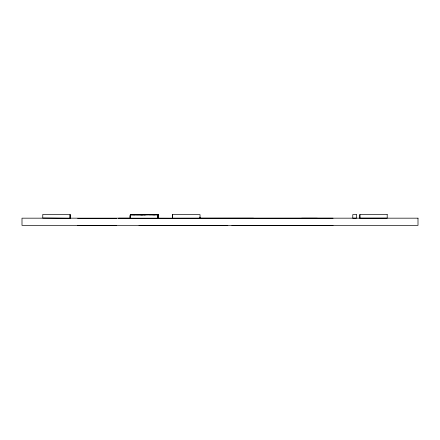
<?xml version="1.0" encoding="UTF-8"?>
<svg xmlns="http://www.w3.org/2000/svg" width="440" height="440" viewBox="0 0 440 440"><rect width="100%" height="100%" fill="white"/><g stroke="black" fill="none" stroke-linecap="round" stroke-linejoin="round"><path stroke-width="0.66" d="M70.037 214.709L70.125 218.306L70.197 214.709L42.785 214.412L42.74 218.009L70.186 218.306L70.224 214.709M130.378 214.803L130.378 218.405L130.378 214.803L158.263 214.698L158.158 218.306L158.197 214.698M158.263 214.698L130.867 214.72L158.389 214.665L158.362 218.273L158.389 214.665M133.32 214.83L134.618 214.814M141.147 214.786L144.925 214.797M141.339 214.819L140.508 214.808M132.336 214.814C129.619 213.598 129.415 217.217 130.482 218.422M149.32 214.792L154.704 214.77M130.251 218.427L130.246 214.83L157.636 214.797L157.57 218.405L130.185 218.438M157.823 214.764C156.882 223.328 159.324 214.374 157.168 214.792M157.938 214.742L158.021 218.328M158.054 218.323L157.905 214.693M154.704 214.704L153.918 214.698M158.197 218.301L157.905 218.295L172.788 218.339M145.343 214.77L144.315 214.781L146.097 214.77M317.306 218.229L301.631 218.218M172.546 218.279L172.656 214.676L172.573 218.279L200.046 218.257M130.185 218.235L118.492 218.262L130.185 218.29M141.724 214.704L148.137 214.698M172.541 214.676L200.041 214.654L199.991 218.257L199.98 217.058M136.147 214.731L134.046 214.731M136.51 214.808L142.323 214.803M140.729 214.737L143.698 214.731M153.599 214.759L155.65 214.753M152.653 214.792L156.673 214.753M200.035 218.202L253.539 218.202M199.909 218.323L333.053 218.213M77.699 218.389L116.661 218.389M227.816 225.5L139.001 225.5M231.897 225.495L333.053 225.418M77.699 225.588L116.661 225.588M141.95 214.737L143.006 214.742M301.631 225.423L310.728 225.429M156.497 214.786L157.35 214.759M157.173 218.389L157.636 218.394M157.636 214.797L157.531 218.394M359.92 214.577L359.925 218.174M157.564 214.808L157.57 218.405M356.361 214.577L352.776 214.583L352.781 218.18L356.367 218.18L356.361 214.577M387.206 214.555L359.821 214.577L359.821 218.174L387.206 218.152L387.206 214.555M418 218.174L22 218.174L22 225.374L418 225.374L418 218.174"/></g></svg>
